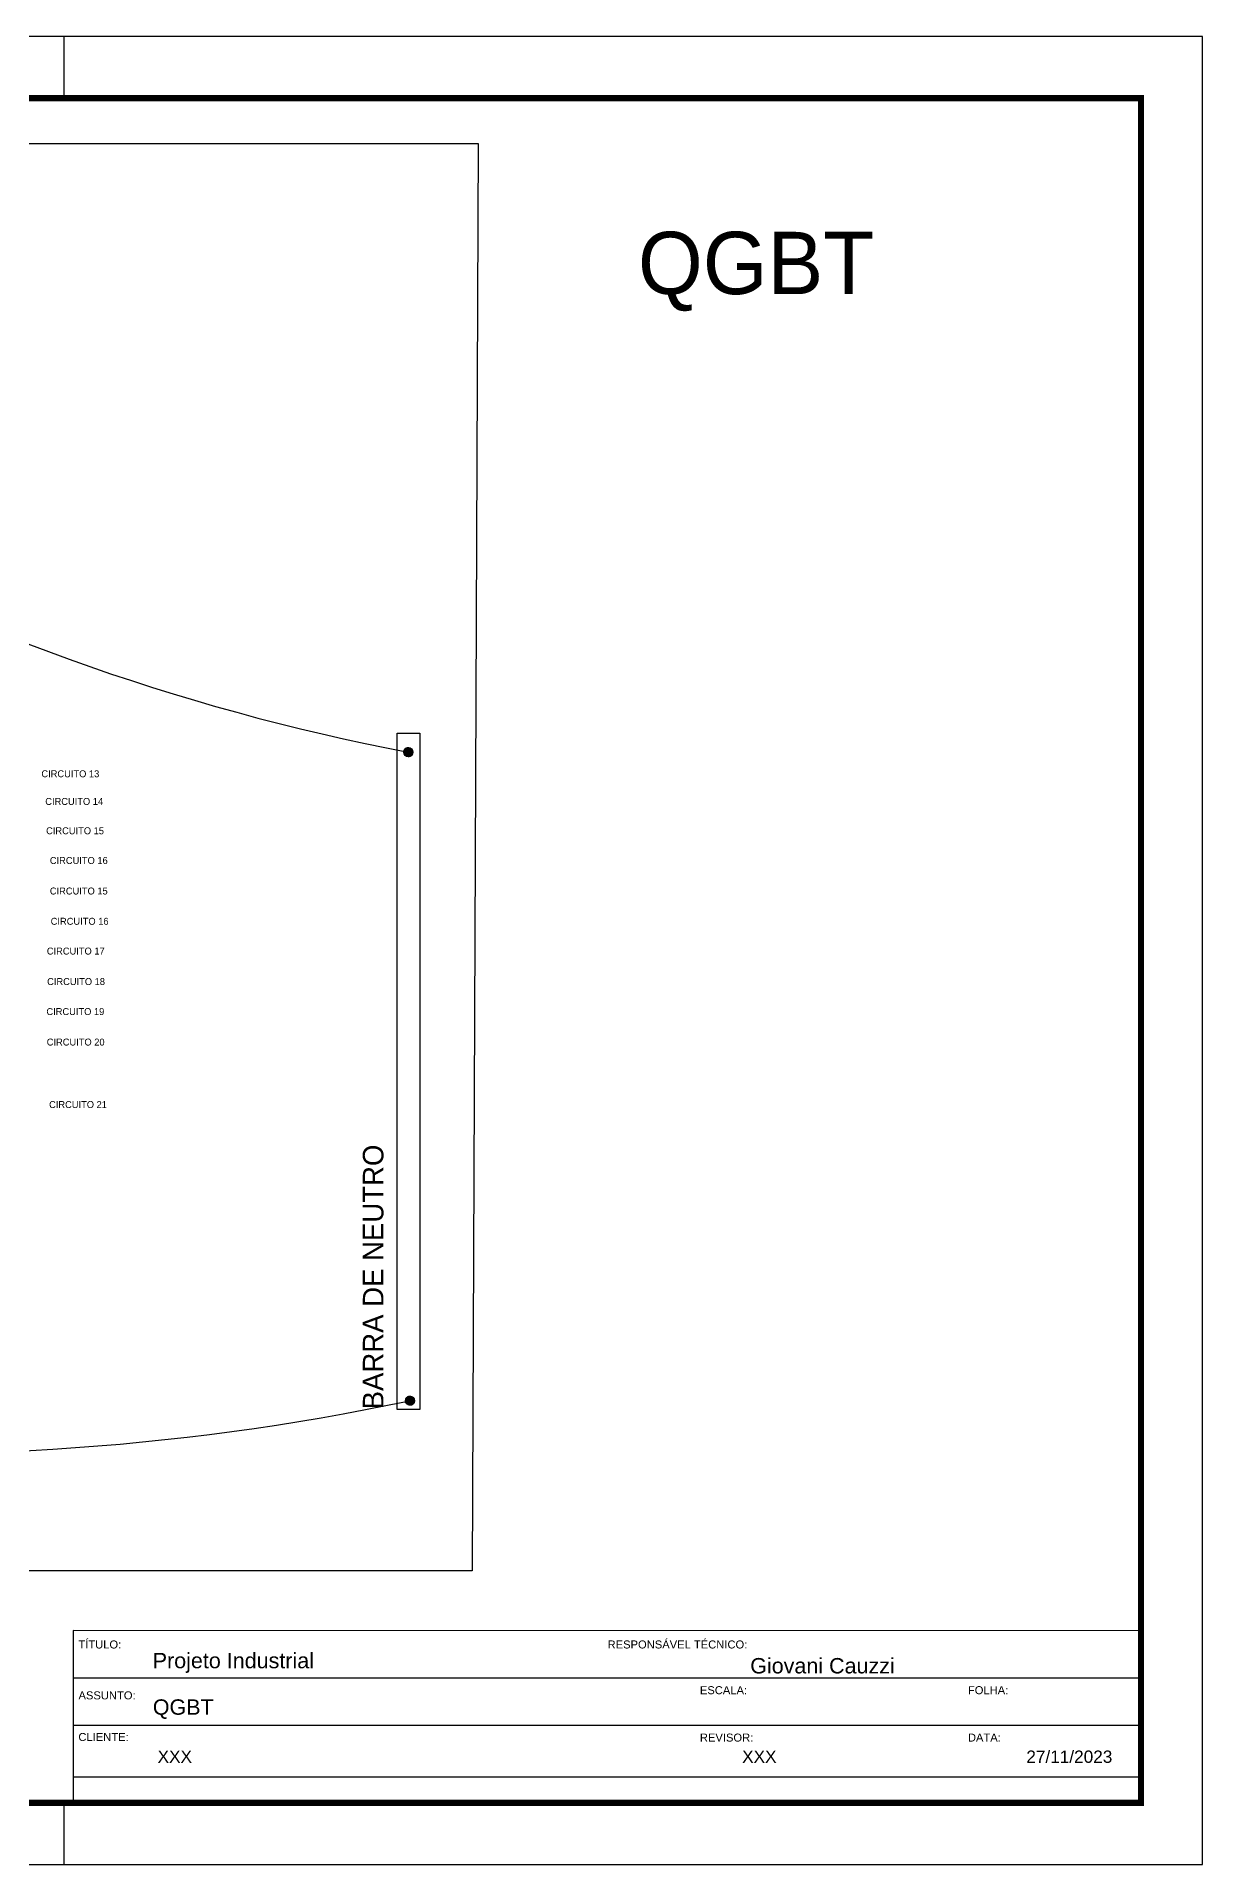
# Model space of a CAD drawing. Extents: x -4780 to 4154, y -1673 to 3208.
# Drawn here: x 2812 to 4154, y -1072 to 1032 of the extents above; entities that cross this region are included whole.
import ezdxf

# ---------------------------------------------------------------- set-up
doc = ezdxf.new("R2010")
doc.units = 0
doc.header["$MEASUREMENT"] = 0
doc.layers.add('ARQ-FOLHA', color=7, linetype='Continuous')
doc.styles.add('ARIAL', font='txt', dxfattribs={"height": 0.35277})
doc.styles.add('PADRÃO', font='', dxfattribs={"height": 0.2})
doc.styles.add('REGUA80', font='GOTHIC.TTF')
doc.styles.get('PADRÃO').set_extended_font_data('AvantGarde Bk BT')

# ---------------------------------------------------------------- blocks, each defined once
blk = doc.blocks.new('FOLHA A3')
at = {"layer": 'ARQ-FOLHA'}
for p, q in [((420, 0), (0, 0)), ((235, -10), (235, 0)), ((420, -297), (420, 0)), ((235, -297), (235, -287)), ((0, -297), (420, -297))]:
    blk.add_line(p, q, dxfattribs=at)
at = {"layer": 'ARQ-FOLHA', "const_width": 1}
blk.add_lwpolyline([(410, -10), (25, -10), (25, -287), (410, -287), (410, -10)], dxfattribs=at)

msp = doc.modelspace()

# ---------------------------------------------------------------- hatches: boundary and pattern name
h = msp.add_hatch()
h.set_pattern_fill('ANSI31', color=256)
h.set_pattern_definition([(45, (233.85715, 155.40682), (-0.0883883476, 0.0883883476), [])])
h.paths.add_polyline_path([(3234.675, 208.302, 1), (3245.198, 208.302, 1)])
h = msp.add_hatch()
h.set_pattern_fill('ANSI31', color=256)
h.set_pattern_definition([(45, (235.85237, -591.08725), (-0.0883883476, 0.0883883476), [])])
h.paths.add_polyline_path([(3236.67, -538.192, 1), (3247.194, -538.192, 1)])

# ---------------------------------------------------------------- linework, layer by layer
for points in [[(1506.883, 908.951), (3320.24, 908.951), (3313.643, -733.773), (1500.286, -733.773)], [(3253.409, -548.447), (3227.22, -548.447), (3227.22, 230.057), (3253.409, 230.057)]]:
    msp.add_lwpolyline(points, close=True)
for centre in [(3239.937, 208.302), (3241.932, -538.192)]:
    msp.add_circle(centre, 5.262)
for centre, radius, start, end in [((3718.608, 2720.245), 2557.144, 241.050161, 259.211169), ((2656.387, 2238.781), 2837.993, 248.486147, 281.902522)]:
    msp.add_arc(centre, radius, start, end)
at = {"layer": 'ARQ-FOLHA'}
for p, q in [((4083.287, -803.037), (2854.32, -802.771)), ((2854.32, -802.771), (2854.32, -1001.046)), ((4083.44, -857.313), (2854.32, -857.313)), ((4082.515, -911.855), (2854.32, -911.855)), ((4083.287, -971.374), (2854.32, -971.374))]:
    msp.add_line(p, q, dxfattribs=at)

# ---------------------------------------------------------------- block references
at = {"layer": 'ARQ-FOLHA', "xscale": 7.083381930047244, "yscale": 7.083381930047244, "zscale": 7.083381930047244}
msp.add_blockref('FOLHA A3', (1179.1, 1031.885), dxfattribs=at)

# ---------------------------------------------------------------- texts
at = {"style": 'REGUA80'}
for s, p in [('CIRCUITO 13', (2817.656, 179.374)), ('CIRCUITO 14', (2822.098, 147.573)), ('CIRCUITO 15', (2823.058, 113.796)), ('CIRCUITO 16', (2827.38, 79.597)), ('CIRCUITO 15', (2827.354, 44.475)), ('CIRCUITO 16', (2828.338, 9.616)), ('CIRCUITO 17', (2823.887, -24.661)), ('CIRCUITO 18', (2824.238, -59.76)), ('CIRCUITO 19', (2823.434, -94.277)), ('CIRCUITO 20', (2823.785, -129.376)), ('CIRCUITO 21', (2826.485, -201.311))]:
    msp.add_text(s, height=8.00382, dxfattribs=at).set_placement(p)
at = {"ltscale": 0.015, "insert": (3504.355, 807.172), "char_height": 71.7539, "attachment_point": 1, "style": 'PADRÃO'}
msp.add_mtext_dynamic_manual_height_columns('QGBT', width=4488.85323, gutter_width=358.769, heights=[298.186], dxfattribs=at)
at = {"ltscale": 0.015, "insert": (3187.64, -548.135), "char_height": 23.70522, "attachment_point": 1, "rotation": 90, "style": 'PADRÃO'}
msp.add_mtext_dynamic_manual_height_columns('BARRA DE NEUTRO', width=1482.97519, gutter_width=118.526, heights=[98.511], dxfattribs=at)
at = {"layer": 'ARQ-FOLHA', "style": 'ARIAL'}
for s, height, p in [('TÍTULO:', 9.2084, (2860.22, -823.313)), ('RESPONSÁVEL TÉCNICO:', 9.2084, (3469.39, -823.313)), ('Projeto Industrial', 17.70845, (2945.768, -846.085)), ('Giovani Cauzzi', 17.70845, (3633.567, -852.037)), ('ASSUNTO:', 9.2084, (2860.337, -881.91)), ('QGBT', 17.7085, (2945.885, -899.581)), ('ESCALA:', 9.2084, (3575.612, -875.936)), ('FOLHA:', 9.2084, (3884.154, -875.936)), ('CLIENTE:', 9.2084, (2860.22, -929.829)), ('REVISOR:', 9.2084, (3575.612, -930.478)), ('DATA:', 9.2084, (3884.154, -930.478)), ('XXX', 14.1668, (2951.39, -954.939)), ('XXX', 14.1668, (3624.255, -954.939)), ('27/11/2023', 14.1668, (3951.38, -954.939))]:
    msp.add_text(s, height=height, dxfattribs=at).set_placement(p)

doc.saveas('drawing.dxf')
